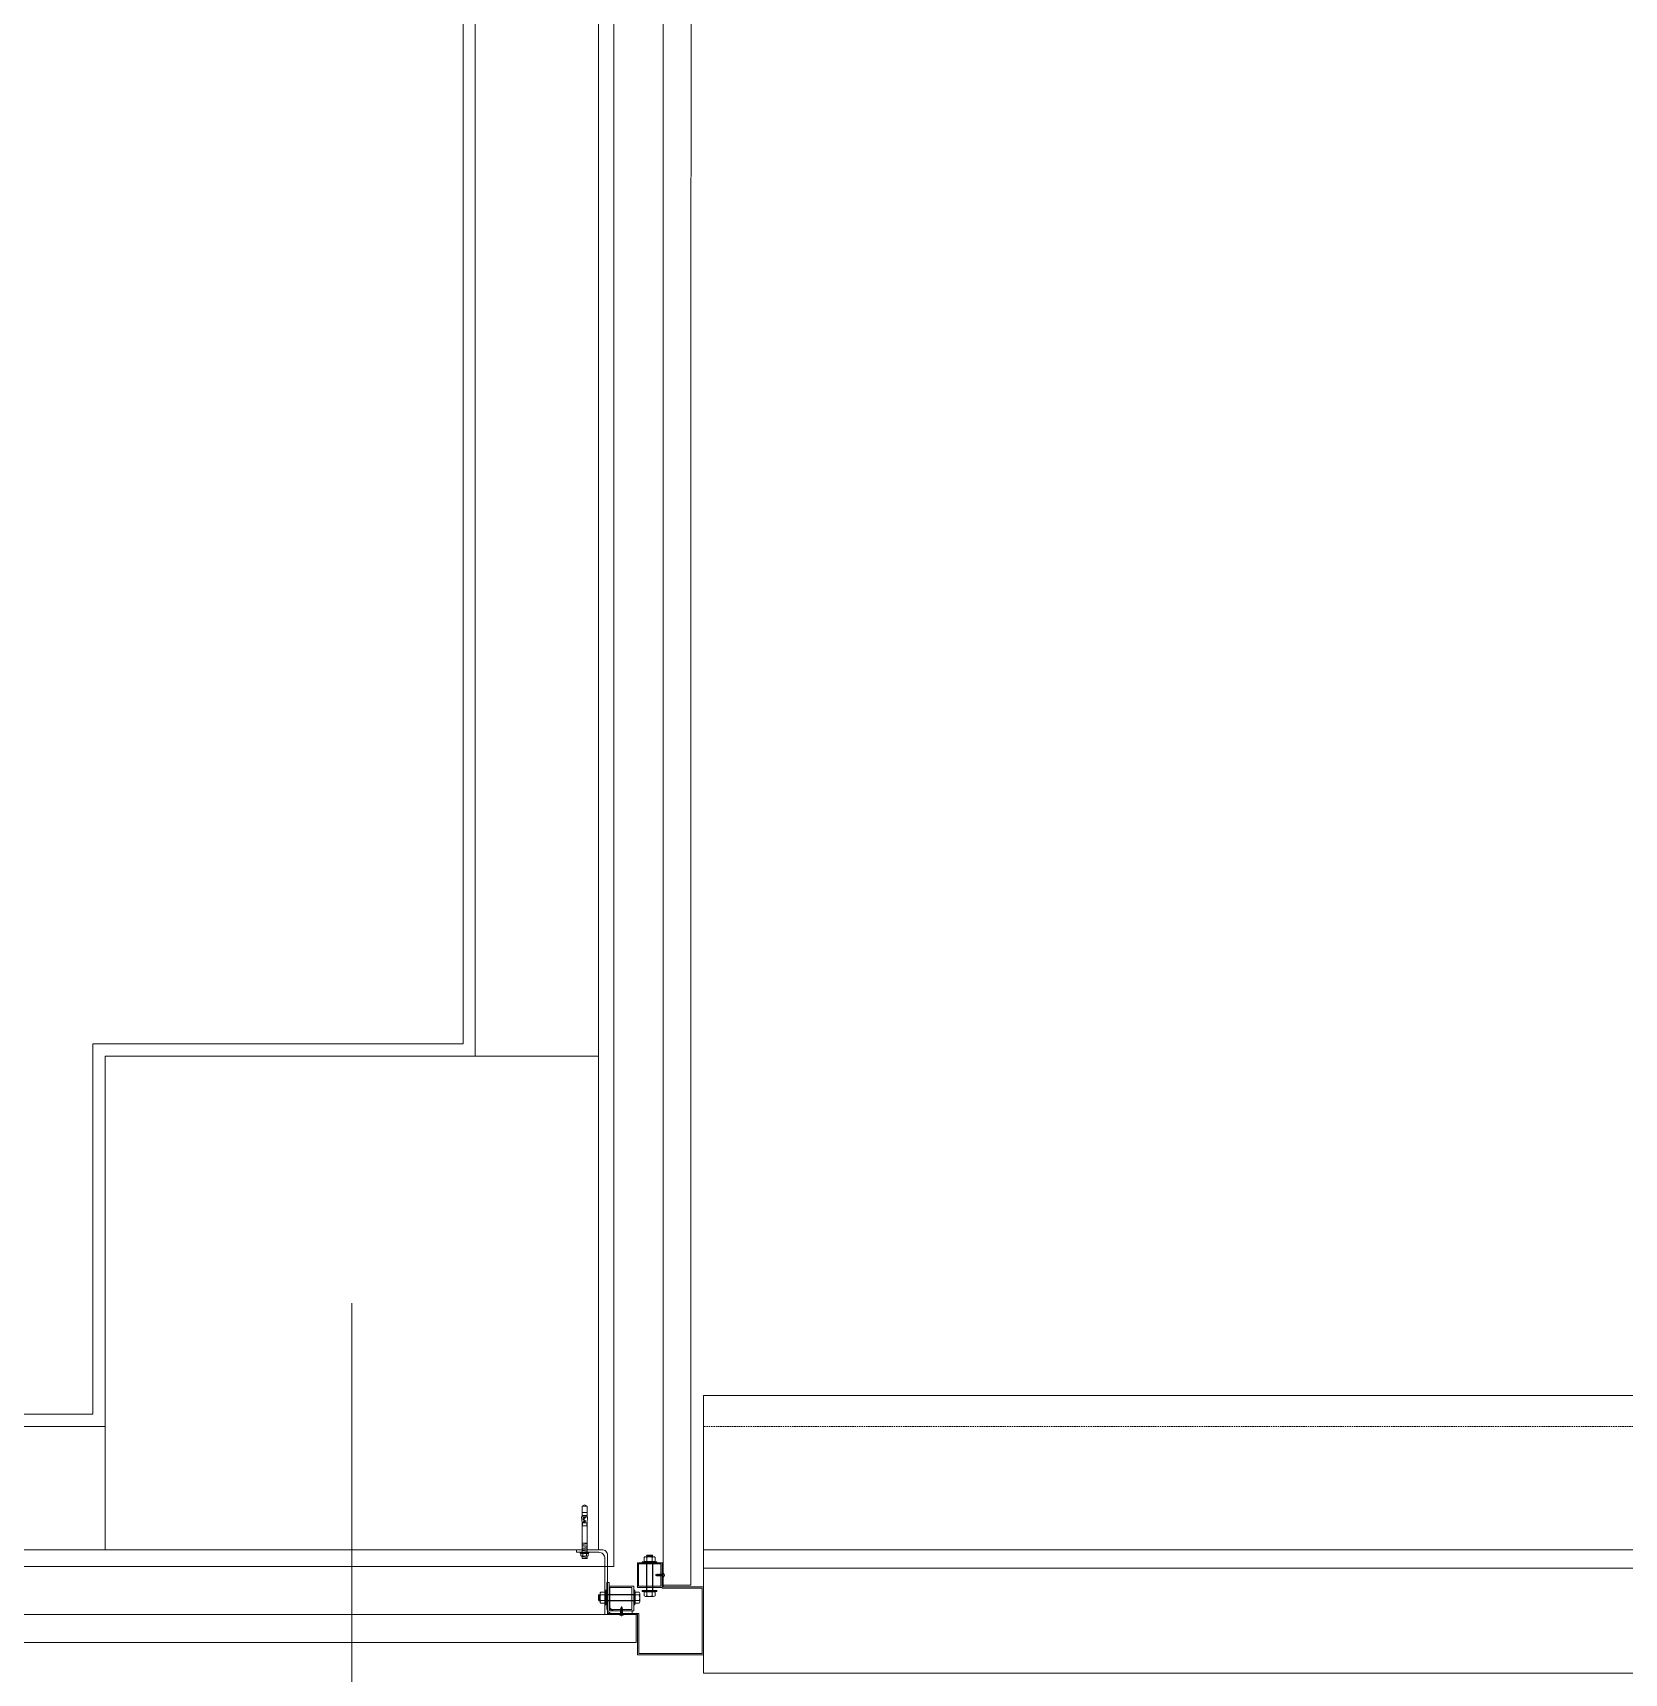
# Model space of a CAD drawing. Extents: x -1417 to 34975, y -245 to 8298.
# Drawn here: x 31566.6 to 31824.6, y 292.5 to 558.4 of the extents above; entities that cross this region are included whole.
import ezdxf

# ---------------------------------------------------------------- set-up
doc = ezdxf.new("R2010")
doc.units = 0
doc.linetypes.add('HIDDEN', pattern=[0.375, 0.25, -0.125])
doc.layers.get('0').update_dxf_attribs({"color": 9, "lineweight": 9})
for name, color, linetype, lineweight in [('00', 9, 'Continuous', 9), ('01', 9, 'Continuous', 9), ('06A', 9, 'Continuous', 9), ('06D', 9, 'Continuous', 9), ('10', 9, 'Continuous', 9), ('10A', 9, 'Continuous', 9), ('14', 9, 'Continuous', 9), ('15', 9, 'Continuous', 9), ('24', 9, 'Continuous', 9), ('33', 9, 'BATTING', 9)]:
    doc.layers.add(name, color=color, linetype=linetype, lineweight=lineweight)
doc.linetypes.add('BATTING', pattern='A,0.0001,-0.1,[134,ltypeshp.shx,S=0.1,R=0,X=-0.1,Y=0],-0.2,[134,ltypeshp.shx,S=0.1,R=180,X=0.1,Y=0],-0.1', length=0.4001)

# ---------------------------------------------------------------- blocks, each defined once
blk = doc.blocks.new('p-kolon-80x80-vw')
at = {"layer": '01'}
blk.add_lwpolyline([(-40, -40), (-40, 40), (40, 40), (40, -40)], close=True, dxfattribs=at)
blk = doc.blocks.new('p-aks_vw')
at = {"layer": '24', "ltscale": 2}
blk.add_lwpolyline([(3240, 40), (3240, -257.5)], dxfattribs=at)
blk = doc.blocks.new('cxvxv')
for p, q in [((-21988.4, 8560.98, 0), (-21988.4, 8560.32, 0)), ((-21988.4, 8560.32, 0), (-21986.64, 8560.32, 0)), ((-21986.86, 8561.07, 0), (-21988.18, 8561.07, 0)), ((-21988.02, 8561.25, 0), (-21987.03, 8561.3, 0)), ((-21988.02, 8561.25, 0), (-21988, 8561.26, 0)), ((-21988, 8561.23, 0), (-21988.02, 8561.25, 0)), ((-21988.02, 8561.13, 0), (-21987.03, 8561.19, 0)), ((-21988.02, 8561.13, 0), (-21988, 8561.14, 0)), ((-21988, 8561.11, 0), (-21988.02, 8561.13, 0)), ((-21988.02, 8560.32, 0), (-21987.02, 8560.32, 0)), ((-21988.02, 8560.28, 0), (-21988.02, 8560.32, 0)), ((-21988.02, 8560.11, 0), (-21988.02, 8555.61, 0)), ((-21988, 8561.3, 0), (-21987.94, 8561.35, 0)), ((-21988, 8561.26, 0), (-21988, 8561.3, 0)), ((-21988, 8561.14, 0), (-21988, 8561.23, 0)), ((-21988, 8561.07, 0), (-21988, 8561.11, 0)), ((-21987.96, 8560.98, 0), (-21987.96, 8560.32, 0)), ((-21987.54, 8561.35, 0), (-21987.94, 8561.35, 0)), ((-21987.7, 8561.05, 0), (-21987.7, 8561.08, 0)), ((-21987.7, 8561.07, 0), (-21987.7, 8561.07, 0)), ((-21987.54, 8561.35, 0), (-21987.1, 8561.35, 0)), ((-21987.03, 8561.3, 0), (-21987.1, 8561.35, 0)), ((-21987.08, 8560.64, 0), (-21987.08, 8560.98, 0)), ((-21987.08, 8560.64, 0), (-21987.08, 8560.32, 0)), ((-21987.06, 8560.32, 0), (-21987.06, 8560.28, 0)), ((-21987.06, 8555.61, 0), (-21987.06, 8560.11, 0)), ((-21987.05, 8561.32, 0), (-21987.03, 8561.3, 0)), ((-21987.03, 8561.3, 0), (-21987.05, 8561.28, 0)), ((-21987.03, 8561.3, 0), (-21987.05, 8561.29, 0)), ((-21987.05, 8561.28, 0), (-21987.05, 8561.2, 0)), ((-21987.05, 8561.2, 0), (-21987.03, 8561.19, 0)), ((-21987.03, 8561.19, 0), (-21987.05, 8561.17, 0)), ((-21987.05, 8561.17, 0), (-21987.05, 8561.08, 0)), ((-21987.05, 8561.08, 0), (-21987.03, 8561.07, 0)), ((-21987.02, 8560.32, 0), (-21987.02, 8560.28, 0)), ((-21987.02, 8555.61, 0), (-21987.02, 8560.11, 0)), ((-21986.64, 8560.32, 0), (-21986.64, 8560.98, 0)), ((-21988.4, 8555.4, 0), (-21986.64, 8555.4, 0)), ((-21988.4, 8554.74, 0), (-21988.4, 8555.4, 0)), ((-21986.86, 8554.65, 0), (-21988.17, 8554.65, 0)), ((-21988.02, 8555.44, 0), (-21988.02, 8555.4, 0)), ((-21988.02, 8555.4, 0), (-21987.02, 8555.4, 0)), ((-21987.96, 8554.74, 0), (-21987.96, 8555.4, 0)), ((-21987.08, 8555.08, 0), (-21987.08, 8555.4, 0)), ((-21987.08, 8555.08, 0), (-21987.08, 8554.74, 0)), ((-21987.06, 8555.4, 0), (-21987.06, 8555.44, 0)), ((-21987.02, 8555.4, 0), (-21987.02, 8555.44, 0)), ((-21986.64, 8555.4, 0), (-21986.64, 8554.74, 0))]:
    blk.add_line(p, q)
at = {"elevation": 0}
for points in [[(-21986.3, 8560.11), (-21988.7, 8560.11), (-21988.7, 8560.28), (-21986.3, 8560.28)], [(-21986.3, 8555.61), (-21988.7, 8555.61), (-21988.7, 8555.44), (-21986.3, 8555.44)]]:
    blk.add_lwpolyline(points, close=True, dxfattribs=at)
for points in [[(-21987.98, 8560.28), (-21987.98, 8560.32)], [(-21987.98, 8560.11), (-21987.98, 8555.61)], [(-21987.98, 8555.44), (-21987.98, 8555.4)]]:
    blk.add_lwpolyline(points, dxfattribs=at)
for centre, radius, start, end in [((-21988.18, 8560.75, 0), 0.315, 45.8497, 134.1503), ((-21987.52, 8559.95, 0), 1.12, 66.8701, 113.1299), ((-21987.52, 8559.95, 0), 1.12, 66.8701, 113.1299), ((-21986.86, 8560.76, 0), 0.313, 45.449, 134.551), ((-21988.18, 8554.97, 0), 0.315, 225.8497, 314.1503), ((-21987.52, 8555.77, 0), 1.12, 246.8701, 293.1299), ((-21987.52, 8555.77, 0), 1.12, 246.8701, 293.1299), ((-21986.86, 8554.96, 0), 0.313, 225.449, 314.551)]:
    blk.add_arc(centre, radius, start, end)
blk = doc.blocks.new('VIDA')
for p, q in [((-18072, 6523.9), (-18071.9, 6524)), ((-18071.9, 6523.8), (-18072, 6523.9)), ((-18071.9, 6524), (-18070.1, 6524.7)), ((-18069.6, 6522.9), (-18071.9, 6523.8)), ((-18069.7, 6524.9), (-18070.6, 6523.2)), ((-18070.6, 6523.2), (-18070.1, 6524.7)), ((-18070.1, 6524.7), (-18069.9, 6525.1)), ((-18069.9, 6525.1), (-18070.1, 6524.1)), ((-18070.1, 6524.1), (-18070, 6524.3)), ((-18070, 6524.3), (-18069.8, 6525.1)), ((-18069.9, 6525.1), (-18069.8, 6525.1)), ((-18069.8, 6525.1), (-18069.7, 6524.9)), ((-18069.7, 6524.9), (-18069.3, 6525)), ((-18069.6, 6522.8), (-18069.1, 6525)), ((-18069.6, 6522.8), (-18069.6, 6522.9)), ((-18069.4, 6522.4), (-18069.6, 6522.8)), ((-18068.9, 6525.3), (-18069.4, 6522.4)), ((-18069.3, 6522.4), (-18069.4, 6522.4)), ((-18069.3, 6522.4), (-18068.9, 6525.3)), ((-18069.3, 6525), (-18069.1, 6525)), ((-18069.1, 6522.8), (-18069.3, 6522.4)), ((-18069.1, 6525), (-18068.9, 6525.3)), ((-18068.7, 6522.8), (-18069.1, 6522.8)), ((-18068.9, 6525.3), (-18068.9, 6525.3)), ((-18068.9, 6525.3), (-18068.7, 6525)), ((-18068.7, 6522.8), (-18068.2, 6525)), ((-18068.7, 6525), (-18068.2, 6525)), ((-18068.5, 6522.4), (-18068.7, 6522.8)), ((-18068, 6525.3), (-18068.5, 6522.4)), ((-18068.4, 6522.4), (-18068.5, 6522.4)), ((-18068.4, 6522.4), (-18067.9, 6525.3)), ((-18068.2, 6522.8), (-18068.4, 6522.4)), ((-18068.2, 6522.8), (-18068.4, 6522.4)), ((-18068.2, 6525), (-18068, 6525.3)), ((-18067.7, 6525), (-18068.2, 6522.8)), ((-18067.7, 6522.8), (-18068.2, 6522.8)), ((-18067.9, 6525.3), (-18068, 6525.3)), ((-18067.9, 6525.3), (-18067.7, 6525)), ((-18067.7, 6522.8), (-18067.2, 6525)), ((-18067.7, 6525), (-18067.2, 6525)), ((-18067.5, 6522.4), (-18067.7, 6522.8)), ((-18067, 6525.3), (-18067.5, 6522.4)), ((-18067.4, 6522.4), (-18067.5, 6522.4)), ((-18067.4, 6522.4), (-18066.9, 6525.3)), ((-18067.2, 6522.8), (-18067.4, 6522.4)), ((-18067.2, 6522.8), (-18067.4, 6522.4)), ((-18067.2, 6525), (-18067, 6525.3)), ((-18066.7, 6525), (-18067.2, 6522.8)), ((-18066.7, 6522.8), (-18067.2, 6522.8)), ((-18066.9, 6525.3), (-18067, 6525.3)), ((-18066.9, 6525.3), (-18066.7, 6525)), ((-18066.3, 6525), (-18066.7, 6525)), ((-18066.7, 6522.8), (-18066.3, 6525)), ((-18066.5, 6522.4), (-18066.7, 6522.8)), ((-18066.1, 6525.3), (-18066.5, 6522.4)), ((-18066.5, 6522.4), (-18066, 6525.3)), ((-18066.3, 6522.8), (-18066.5, 6522.4)), ((-18066.3, 6522.8), (-18066.5, 6522.4)), ((-18066.5, 6522.4), (-18066.5, 6522.4)), ((-18066.3, 6525), (-18066.1, 6525.3)), ((-18065.8, 6525), (-18066.3, 6522.8)), ((-18066.3, 6522.8), (-18065.8, 6522.8)), ((-18066, 6525.3), (-18066.1, 6525.3)), ((-18066, 6525.3), (-18065.8, 6525)), ((-18065.8, 6522.8), (-18065.3, 6525)), ((-18065.8, 6525), (-18065.3, 6525)), ((-18065.6, 6522.4), (-18065.8, 6522.8)), ((-18065.1, 6525.3), (-18065.6, 6522.4)), ((-18065.5, 6522.4), (-18065.6, 6522.4)), ((-18065.5, 6522.4), (-18065, 6525.3)), ((-18065.3, 6522.8), (-18065.5, 6522.4)), ((-18065.3, 6522.8), (-18065.5, 6522.4)), ((-18065.3, 6525), (-18065.1, 6525.3)), ((-18064.8, 6525), (-18065.3, 6522.8)), ((-18064.8, 6522.8), (-18065.3, 6522.8)), ((-18065.1, 6525.3), (-18065, 6525.3)), ((-18065, 6525.3), (-18064.8, 6525)), ((-18064.8, 6525), (-18064.3, 6525)), ((-18064.8, 6522.8), (-18064.3, 6525)), ((-18064.6, 6522.4), (-18064.8, 6522.8)), ((-18064.1, 6525.3), (-18064.6, 6522.4)), ((-18064.5, 6522.4), (-18064.6, 6522.4)), ((-18064.5, 6522.4), (-18064, 6525.3)), ((-18064.3, 6522.8), (-18064.5, 6522.4)), ((-18064.3, 6522.8), (-18064.5, 6522.4)), ((-18064.3, 6525), (-18064.1, 6525.3)), ((-18063.8, 6525), (-18064.3, 6522.8)), ((-18063.8, 6522.8), (-18064.3, 6522.8)), ((-18064, 6525.3), (-18064.1, 6525.3)), ((-18064, 6525.3), (-18063.8, 6525)), ((-18063.8, 6522.8), (-18062, 6525)), ((-18062, 6525), (-18063.8, 6525)), ((-18063.6, 6522.4), (-18063.8, 6522.8)), ((-18063.6, 6522.4), (-18061.7, 6525.3)), ((-18061.8, 6525.3), (-18063.6, 6522.4)), ((-18062, 6522.8), (-18063.6, 6522.4)), ((-18062, 6522.8), (-18063.6, 6522.4)), ((-18063.6, 6522.4), (-18063.6, 6522.4)), ((-18061.5, 6525), (-18063.4, 6522.8)), ((-18063.4, 6522.8), (-18061.5, 6522.8)), ((-18061.7, 6525.3), (-18063.2, 6525.3)), ((-18062.7, 6522.4), (-18061.5, 6522.8)), ((-18062.6, 6522.4), (-18062.1, 6525.3)), ((-18062.4, 6522.8), (-18062.6, 6522.4)), ((-18062.4, 6522.8), (-18062.6, 6522.4)), ((-18062.6, 6522.4), (-18061.3, 6522.4)), ((-18062.4, 6525), (-18062.2, 6525.3)), ((-18061.5, 6525), (-18062.4, 6525)), ((-18061.5, 6522.8), (-18062.4, 6525)), ((-18061.9, 6525), (-18062.4, 6522.8)), ((-18061.9, 6522.8), (-18062.4, 6522.8)), ((-18062.2, 6525.3), (-18062.1, 6525.3)), ((-18062.2, 6525.3), (-18061.3, 6522.4)), ((-18062.1, 6525.3), (-18061.9, 6525)), ((-18062, 6525), (-18061.8, 6525.3)), ((-18061.9, 6525), (-18061.4, 6525)), ((-18061.9, 6522.8), (-18061.4, 6525)), ((-18061.7, 6522.4), (-18061.9, 6522.8)), ((-18061.2, 6525.3), (-18061.7, 6522.4)), ((-18061.7, 6525.3), (-18061.5, 6525)), ((-18061.6, 6522.4), (-18061.7, 6522.4)), ((-18061.6, 6522.4), (-18061.2, 6525.3)), ((-18061.4, 6522.8), (-18061.6, 6522.4)), ((-18061.4, 6522.8), (-18061.6, 6522.4)), ((-18061.4, 6525), (-18061.2, 6525.3)), ((-18061, 6525), (-18061.4, 6522.8)), ((-18060.9, 6522.8), (-18061.4, 6522.8)), ((-18061.2, 6525.3), (-18061, 6525)), ((-18061.2, 6525.3), (-18061.2, 6525.3)), ((-18061, 6525), (-18060.5, 6525)), ((-18060.9, 6522.8), (-18060.5, 6525)), ((-18060.7, 6522.4), (-18060.9, 6522.8)), ((-18060.7, 6522.4), (-18060.2, 6525.3)), ((-18060.3, 6525.3), (-18060.7, 6522.4)), ((-18060.5, 6522.8), (-18060.7, 6522.4)), ((-18060.5, 6522.8), (-18060.7, 6522.4)), ((-18060.7, 6522.4), (-18060.7, 6522.4)), ((-18060.5, 6525), (-18060.3, 6525.3)), ((-18060, 6525), (-18060.5, 6522.8)), ((-18060.5, 6522.8), (-18060, 6522.8)), ((-18060.3, 6525.3), (-18060.2, 6525.3)), ((-18060.2, 6525.3), (-18060, 6525)), ((-18060, 6525), (-18059.5, 6525)), ((-18060, 6522.8), (-18059.5, 6525)), ((-18059.8, 6522.4), (-18060, 6522.8)), ((-18059.3, 6525.3), (-18059.8, 6522.4)), ((-18059.7, 6522.4), (-18059.8, 6522.4)), ((-18059.7, 6522.4), (-18059.2, 6525.3)), ((-18059.5, 6522.8), (-18059.7, 6522.4)), ((-18059.5, 6522.8), (-18059.7, 6522.4)), ((-18059.5, 6525), (-18059.3, 6525.3)), ((-18059.2, 6524), (-18059.5, 6522.8)), ((-18059.5, 6522.8), (-18059.2, 6522.8)), ((-18059.3, 6525.3), (-18059.2, 6525.3)), ((-18058.1, 6526.6), (-18059.2, 6526.6)), ((-18059.2, 6521.2), (-18059.2, 6526.6)), ((-18058.1, 6521.2), (-18059.2, 6521.2))]:
    blk.add_line(p, q)
for points in [[(-18068.7, 6525), (-18069.1, 6522.8)], [(-18057.2, 6524.3), (-18057.5, 6524), (-18057.5, 6523.8), (-18057.2, 6523.5)]]:
    blk.add_lwpolyline(points)
for centre, start, end in [((-18062.4, 6523.6), 7.5095, 35.2427), ((-18062.4, 6524.2), 324.7573, 352.4905)]:
    blk.add_arc(centre, 5.21, start, end)
blk = doc.blocks.new('çelik dübel')
at = {"ltscale": 7}
for p, q in [((-87.2, -2), (-85, 2)), ((-85, -6), (-85, 2)), ((-68, 2), (-85, 2)), ((-75, -6), (-75, 2)), ((-70, -6), (-70, 2)), ((-68, 3), (-58, 2)), ((-68, -7), (-68, 3)), ((-58, -6), (-58, 2)), ((-8.5, 2), (-58, 2)), ((-53, 1.5), (-58, 1.5)), ((-53, -6), (-53, 2)), ((-25, -6), (-25, 2)), ((-25, -6), (-23.9, 2)), ((-23, -6), (-21.9, 2)), ((-21, -6), (-19.9, 2)), ((-19, -6), (-17.9, 2)), ((-17, -6), (-15.9, 2)), ((-85, -6), (-87.2, -2)), ((-68, -6), (-85, -6)), ((-68, -7), (-58, -6)), ((-53, -5.5), (-58, -5.5)), ((-8.5, -6), (-58, -6))]:
    blk.add_line(p, q, dxfattribs=at)
for p, q in [((-15, -6), (-13.9, 2)), ((-13, -6), (-11.9, 2)), ((-11, -6), (-10, 1.1)), ((-10, -9), (-10, 5)), ((-9, 5), (-10, 5)), ((-10, 3), (-10, 5)), ((-9, -9), (-9, 5)), ((-8.5, 2), (-8.5, 3)), ((-8.5, -4), (-8.5, 0)), ((-5, 4), (-7.5, 4)), ((-5, 1), (-7.5, 1)), ((-4, 2), (-4, 3)), ((-1, 2), (-4, 2)), ((-4, -4), (-4, 0)), ((-3, -6), (-1.9, 2)), ((-1, -6), (0, 1.1)), ((0, -5), (0, 1)), ((-10, -7), (-10, -9.1)), ((-9, -9), (-10, -9)), ((-8.5, -6), (-8.5, -7)), ((-5, -5), (-7.5, -5)), ((-5, -8), (-7.5, -8)), ((-4, -6), (-4, -7)), ((-1, -6), (-4, -6))]:
    blk.add_line(p, q)
for points in [[(-68, 0.6), (-67.4, 0.4), (-67, 0.1), (-66.6, -0.3), (-66.2, -0.8), (-65.9, -1.3), (-65.7, -1.9), (-65.4, -2.3), (-65.2, -2.8), (-65, -3.1), (-64.8, -3.3), (-64.6, -3.5), (-64.4, -3.6), (-64.2, -3.5), (-63.9, -3.5), (-63.7, -3.3), (-63.5, -3.1), (-63.2, -2.9), (-62.9, -2.6), (-62.7, -2.3), (-62.4, -2), (-62.1, -1.7), (-61.9, -1.4), (-61.6, -1.1), (-61.4, -0.9), (-61.2, -0.7), (-61, -0.6), (-60.8, -0.5), (-60.6, -0.5), (-60.4, -0.5), (-60.3, -0.7), (-60.1, -0.9), (-59.9, -1.1), (-59.8, -1.5), (-59.6, -1.9), (-59.4, -2.3), (-59.2, -2.7), (-58.9, -3), (-58.7, -3.3), (-58.4, -3.5), (-58, -3.5)], [(-68, -0.5), (-68, -0.5), (-67.9, -0.5), (-67.9, -0.5), (-67.8, -0.5), (-67.8, -0.6), (-67.7, -0.6), (-67.7, -0.6), (-67.6, -0.7), (-67.6, -0.7), (-67.6, -0.8), (-67.5, -0.8), (-67.5, -0.8), (-67.5, -0.9), (-67.4, -0.9), (-67.4, -0.9), (-67.3, -1), (-67.3, -1), (-67.3, -1.1), (-67.2, -1.1), (-67.2, -1.2), (-67.2, -1.2), (-67.1, -1.3), (-67.1, -1.3), (-67.1, -1.4), (-67, -1.4), (-67, -1.5), (-67, -1.5), (-66.9, -1.6), (-66.9, -1.6), (-66.9, -1.7), (-66.9, -1.7), (-66.8, -1.8), (-66.8, -1.9), (-66.8, -1.9), (-66.7, -2), (-66.7, -2), (-66.7, -2.1), (-66.6, -2.2), (-66.6, -2.2), (-66.6, -2.3), (-66.6, -2.3), (-66.5, -2.4), (-66.5, -2.5), (-66.5, -2.5), (-66.4, -2.6), (-66.4, -2.7), (-66.4, -2.7), (-66.3, -2.8), (-66.3, -2.8), (-66.3, -2.9), (-66.3, -3), (-66.2, -3), (-66.2, -3.1), (-66.2, -3.1), (-66.1, -3.2), (-66.1, -3.2), (-66.1, -3.3), (-66, -3.4), (-66, -3.4), (-66, -3.5), (-65.9, -3.5), (-65.9, -3.6), (-65.9, -3.6), (-65.8, -3.7), (-65.8, -3.7), (-65.7, -3.8), (-65.7, -3.8), (-65.7, -3.9), (-65.6, -3.9), (-65.6, -4), (-65.5, -4), (-65.5, -4.1), (-65.4, -4.1), (-65.4, -4.1), (-65.3, -4.2), (-65.3, -4.2), (-65.2, -4.3), (-65.2, -4.3), (-65.1, -4.3), (-65, -4.4), (-65, -4.4), (-64.9, -4.4), (-64.9, -4.4), (-64.8, -4.5), (-64.7, -4.5), (-64.7, -4.5), (-64.6, -4.5), (-64.5, -4.5), (-64.5, -4.5), (-64.4, -4.5), (-64.3, -4.5), (-64.3, -4.5), (-64.2, -4.5), (-64.1, -4.5), (-64.1, -4.5), (-64, -4.5), (-64, -4.5), (-63.9, -4.5), (-63.8, -4.5), (-63.8, -4.5), (-63.7, -4.4), (-63.7, -4.4), (-63.6, -4.4), (-63.6, -4.4), (-63.5, -4.4), (-63.4, -4.3), (-63.4, -4.3), (-63.3, -4.3), (-63.3, -4.3), (-63.3, -4.2), (-63.2, -4.2), (-63.2, -4.2), (-63.1, -4.1), (-63.1, -4.1), (-63, -4.1), (-63, -4), (-62.9, -4), (-62.9, -4), (-62.9, -3.9), (-62.8, -3.9), (-62.8, -3.9), (-62.7, -3.8), (-62.7, -3.8), (-62.7, -3.8), (-62.6, -3.7), (-62.6, -3.7), (-62.5, -3.6), (-62.5, -3.6), (-62.5, -3.6), (-62.4, -3.5), (-62.4, -3.5), (-62.4, -3.5), (-62.3, -3.4), (-62.3, -3.4), (-62.2, -3.3), (-62.2, -3.3), (-62.2, -3.3), (-62.1, -3.2), (-62.1, -3.2), (-62.1, -3.1), (-62, -3.1), (-62, -3.1), (-62, -3), (-61.9, -3), (-61.9, -2.9), (-61.9, -2.9), (-61.8, -2.9), (-61.8, -2.8), (-61.7, -2.8), (-61.7, -2.7), (-61.7, -2.7), (-61.6, -2.6), (-61.6, -2.6), (-61.6, -2.6), (-61.5, -2.5), (-61.5, -2.5), (-61.5, -2.5), (-61.4, -2.4), (-61.4, -2.4), (-61.4, -2.3), (-61.3, -2.3), (-61.3, -2.3), (-61.3, -2.2), (-61.3, -2.2), (-61.2, -2.2), (-61.2, -2.1), (-61.2, -2.1), (-61.1, -2), (-61.1, -2), (-61.1, -2), (-61, -1.9), (-61, -1.9), (-61, -1.9), (-61, -1.9), (-60.9, -1.8), (-60.9, -1.8), (-60.9, -1.8), (-60.9, -1.8), (-60.9, -1.8), (-60.9, -1.7), (-60.8, -1.7), (-60.8, -1.7), (-60.8, -1.7), (-60.8, -1.7), (-60.8, -1.7), (-60.8, -1.8), (-60.7, -1.8), (-60.7, -1.8), (-60.7, -1.8), (-60.7, -1.9), (-60.7, -1.9), (-60.7, -1.9), (-60.6, -2), (-60.6, -2), (-60.6, -2.1), (-60.6, -2.1), (-60.6, -2.1), (-60.5, -2.2), (-60.5, -2.2), (-60.5, -2.3), (-60.5, -2.3), (-60.4, -2.4), (-60.4, -2.5), (-60.4, -2.5), (-60.4, -2.6), (-60.3, -2.6), (-60.3, -2.7), (-60.3, -2.7), (-60.3, -2.8), (-60.2, -2.8), (-60.2, -2.9), (-60.2, -3), (-60.1, -3), (-60.1, -3.1), (-60.1, -3.1), (-60, -3.2), (-60, -3.2), (-59.9, -3.3), (-59.9, -3.4), (-59.9, -3.4), (-59.8, -3.5), (-59.8, -3.5), (-59.7, -3.6), (-59.7, -3.6), (-59.6, -3.7), (-59.6, -3.8), (-59.5, -3.8), (-59.5, -3.9), (-59.4, -3.9), (-59.3, -4), (-59.3, -4), (-59.2, -4.1), (-59.1, -4.2), (-59, -4.2), (-58.9, -4.3), (-58.8, -4.3), (-58.6, -4.4), (-58.4, -4.4), (-58.2, -4.5), (-58, -4.5)]]:
    blk.add_lwpolyline(points)
for centre, start, end in [((-7.5, 3), 90, 180), ((-7.5, 2), 180, 270), ((-7.5, 0), 90, 180), ((-5, 3), 0, 90), ((-5, 2), 270, 0), ((-5, 0), 0, 90), ((-1, 1), 0, 90), ((-7.5, -4), 180, 270), ((-7.5, -6), 90, 180), ((-7.5, -7), 180, 270), ((-5, -4), 270, 0), ((-5, -6), 0, 90), ((-5, -7), 270, 0), ((-1, -5), 270, 0)]:
    blk.add_arc(centre, 1, start, end)

msp = doc.modelspace()

# ---------------------------------------------------------------- linework, layer by layer
at = {"layer": '00'}
for points in [[(31573.62, 757.5), (31658.33, 757.5), (31658.33, 392.5), (31638.33, 392.5), (31638.33, 742.5), (31573.62, 742.5)], [(31378.33, 352.5), (31363.33, 352.5), (31363.33, 372.5), (31378.33, 372.5), (31378.33, 332.5), (31578.33, 332.5), (31578.33, 312.5), (31378.33, 312.5)]]:
    msp.add_lwpolyline(points, close=True, dxfattribs=at)
at = {"layer": '06A'}
for points in [[(33938.33, 4012.5), (32418.33, 4012.5), (32418.33, 3907.5), (32435.33, 3907.5), (32435.33, 3995.5), (33943.33, 3995.5), (33943.33, 209.5), (32435.33, 209.5), (32435.33, 309.5), (31675.33, 309.5), (31675.33, 292.5), (32418.33, 292.5), (32418.33, 192.5), (33938.33, 192.5)], [(33910.33, 237.5), (32463.33, 237.5), (32463.33, 337.5), (31675.33, 337.5), (31675.33, 312.5), (32438.33, 312.5), (32438.33, 212.5), (33940.33, 212.5), (33940.33, 3992.5), (32438.33, 3992.5), (32438.33, 3907.5), (32463.33, 3907.5), (32463.33, 3967.5), (33910.33, 3967.5)]]:
    msp.add_lwpolyline(points, dxfattribs=at)
at = {"layer": '06D', "linetype": 'HIDDEN'}
for points in [[(33910.33, 3972.5), (33915.33, 3972.5), (33915.33, 232.5), (32458.33, 232.5), (32458.33, 332.5), (31675.33, 332.5)], [(31675.33, 312.5), (32438.33, 312.5), (32438.33, 212.5), (33910.33, 212.5)]]:
    msp.add_lwpolyline(points, dxfattribs=at)
at = {"layer": '10'}
for points in [[(31659.77, 302), (31659.77, 311.6, 0.460237), (31658.87, 312.5), (31654.77, 312.5), (31654.77, 312.1), (31658.37, 312.1, -0.414214), (31659.37, 311.1), (31659.37, 302)], [(31663.77, 302.2), (31660.57, 302.2, -0.460546), (31659.67, 303.1), (31659.67, 307.2), (31660.07, 307.2), (31660.07, 303.6, 0.414214), (31661.07, 302.6), (31663.77, 302.6)]]:
    msp.add_lwpolyline(points, format="xyb", close=True, dxfattribs=at)
for points in [[(31664.63, 310.41), (31664.63, 306.41), (31668.63, 306.4), (31668.63, 310.4)], [(31664.83, 310.21), (31664.83, 306.61), (31668.43, 306.6), (31668.43, 310.2)], [(31660.06, 306.6), (31664.06, 306.6), (31664.06, 302.6), (31660.06, 302.6)], [(31660.16, 306.4), (31663.76, 306.4), (31663.76, 302.8), (31660.16, 302.8)]]:
    msp.add_lwpolyline(points, close=True, dxfattribs=at)
at = {"layer": '10A'}
for points in [[(31668.83, 306.75), (31668.83, 763.25), (31673.33, 763.25), (31673.32, 306.75), (31668.83, 306.75)], [(31675.13, 306.3), (31668.63, 306.3), (31668.63, 310.4), (31668.83, 310.4), (31668.83, 306.5), (31675.33, 306.5), (31675.33, 295.5), (31664.68, 295.5), (31664.68, 302), (31659.77, 302), (31659.77, 302.2), (31664.88, 302.2), (31664.88, 295.7), (31675.13, 295.7), (31675.13, 306.3)], [(31664.43, 297.5), (30771.58, 297.5), (30771.58, 302), (31664.43, 302), (31664.43, 297.5)]]:
    msp.add_lwpolyline(points, dxfattribs=at)
at = {"layer": '14'}
msp.add_lwpolyline([(31465.62, 744.5), (31465.62, 740.5), (31380.33, 740.5), (31380.33, 480.5), (31361.33, 480.5), (31361.33, 620.5), (31361.33, 620.5), (31361.33, 620.5), (30830.33, 620.5), (30830.33, 354.5), (31361.33, 354.5), (31361.33, 354.5), (31361.33, 354.5), (31361.33, 374.5), (31380.33, 374.5), (31380.33, 334.5), (31576.33, 334.5), (31576.33, 394.5), (31636.39, 394.5), (31636.33, 740.5), (31571.62, 740.5), (31571.62, 744.5)], dxfattribs=at)
at = {"layer": '15'}
msp.add_lwpolyline([(32435.33, 3907.5), (32435.33, 3995.5), (33943.33, 3995.5), (33943.33, 209.5), (32435.33, 209.5), (32435.33, 309.49), (31675.33, 309.5), (31675.33, 312.5), (32438.33, 312.5), (32438.33, 212.5), (33940.33, 212.5), (33940.33, 3992.5), (32438.33, 3992.5), (32438.33, 3907.5)], close=True, dxfattribs=at)
at = {"layer": '33', "ltscale": 0.2}
msp.add_lwpolyline([(31465.12, 760), (30776.13, 760), (30776.13, 309.78), (31660.83, 309.78), (31660.83, 760), (31573.62, 760)], dxfattribs=at)

# ---------------------------------------------------------------- block references
msp.add_blockref('p-kolon-80x80-vw', (31618.33, 352.5))
at = {"layer": '10', "extrusion": (0, 0, -1), "xscale": -0.1000000000058208, "yscale": 0.1000000000058208, "zscale": -0.1000000000058208, "rotation": 90}
msp.add_blockref('çelik dübel', (-31656.27, 311.07, 312.47), dxfattribs=at)
at = {"layer": '10', "xscale": -1, "rotation": 359.9725710356572}
msp.add_blockref('cxvxv', (9675, -8239.18, 0), dxfattribs=at)
at = {"layer": '10'}
for p, xscale, yscale, zscale, rotation in [((33475.06, 959.93), -0.1000000000058205, 0.1000000000058205, 0.1000000000021828, 179.9725710356573), ((31010.54, -1504.23), 0.1000000000058208, 0.1000000000058208, 0.1000000000058208, 270.0274289676853)]:
    msp.add_blockref('VIDA', p, dxfattribs=dict(at, xscale=xscale, yscale=yscale, zscale=zscale, rotation=rotation))
at = {"layer": '10', "rotation": 90.02742896768534}
msp.add_blockref('cxvxv', (40209.14, 22296.35, 0), dxfattribs=at)
at = {"layer": '24'}
msp.add_blockref('p-aks_vw', (28378.33, 312.5), dxfattribs=at)

doc.saveas('drawing.dxf')
